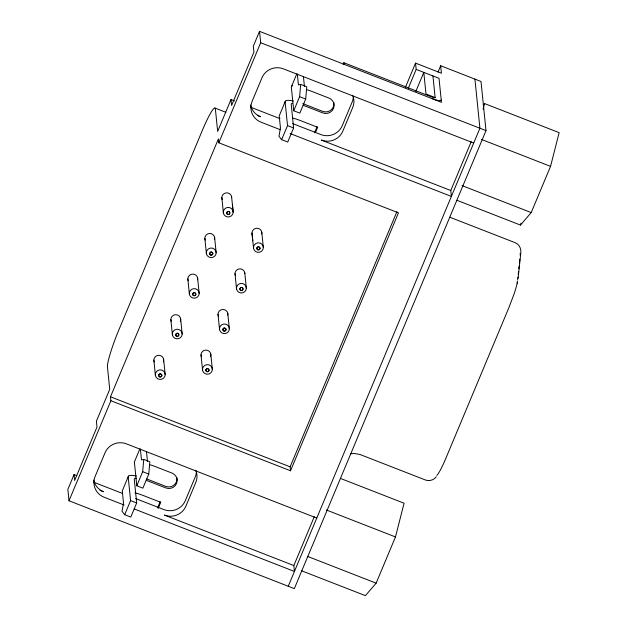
<?xml version="1.0" encoding="UTF-8"?>
<svg xmlns="http://www.w3.org/2000/svg" width="627" height="627" viewBox="0 0 627 627"><rect width="100%" height="100%" fill="white"/><g stroke="black" fill="none" stroke-linecap="round" stroke-linejoin="round"><path stroke-width="0.94" d="M136.788 485.784L142.682 471.7L143.748 459.411L149.837 461.786L148.771 474.075L142.878 488.159L136.788 485.784L134.397 462.201A23.019 4.891 22.7 0 1 134.648 461.339L139.805 449.018M293.726 110.76L299.62 96.683L300.686 84.394L306.775 86.769L305.71 99.058L299.816 113.134L293.726 110.76L291.336 87.184A23.019 4.891 22.7 0 1 292.629 85.742M517.62 280.057L517.918 277.22M518.223 274.383L518.521 271.546M518.827 268.717L519.125 265.879M519.422 263.042L519.83 259.264M518.121 278.231L520.833 252.712C521.264 248.7 519.242 244.256 515.331 242.759L449.865 217.232M516.413 286.327A24.665 2.767 -68.7 0 0 517.142 283.294L517.393 281.766M517.142 283.294L517.385 281.821M483.119 109.184L484.546 103.557L559.143 132.65L550.553 166.367L531.218 212.584L520.465 225.077L456.785 200.248M301.705 570.821L365.392 595.65L376.137 583.157L395.48 536.939L404.07 503.222L340.39 478.393M520.465 225.077L520.943 223.204M76.776 475.619L74.057 474.553L67.857 489.381L69.009 500.777L294.329 588.635L486.003 130.612L481.011 81.486L440.671 65.749L438.022 72.074M234.623 100.947L230.995 99.536L217.663 131.404L215.382 109.004A32.886 3.684 -68.7 0 0 202.176 130.792L119.059 329.418A32.886 3.684 -68.7 0 0 107.452 366.92L109.725 389.32L96.386 421.195L96.989 427.089L74.652 480.454L74.057 474.553M440.671 65.749L441.432 73.218L415.544 63.123L416.187 69.417L439.025 78.32L441.455 102.295L259.531 31.35L253.324 46.171L253.927 52.065L231.598 105.43L230.995 99.536M110.485 396.789L218.415 138.873L218.815 142.799L398.458 212.851L290.528 470.775L110.885 400.724L110.485 396.789L290.129 466.841L290.528 470.775M69.009 500.777L110.885 400.724M218.815 142.799L260.691 42.746L259.531 31.35M128.449 476.159L122.555 490.243A23.019 4.891 22.7 0 0 122.296 491.106L123.495 502.917L122.038 511.295L124.695 514.689L130.784 517.063L136.678 502.979L134.28 479.404A16.443 3.496 22.7 0 1 136.545 478.221M285.387 101.143L279.493 115.227A23.019 4.891 22.7 0 0 279.234 116.089L280.441 127.892L278.976 136.271L281.633 139.664L287.722 142.039L293.616 127.963L291.218 104.38A16.443 3.496 22.7 0 1 292.143 103.353M291.586 86.322L296.743 74.002M124.695 514.689L130.588 500.605L128.19 477.029A23.019 4.891 22.7 0 1 136.49 475.995M281.633 139.664L287.527 125.588L285.128 102.005A23.019 4.891 22.7 0 1 293.428 100.971M157.651 507.705L160.198 501.616M314.55 132.783L317.129 126.607M343.134 64.463L343.862 62.724L432.16 97.161A3.292 0.698 22.7 0 0 435.13 97.561L432.936 75.945M158.176 508.403L160.724 502.313L143.215 495.487A16.443 3.496 22.7 0 0 134.946 492.877M315.444 132.587L317.662 127.297L300.153 120.47A16.443 3.496 22.7 0 0 292.746 118.064M405.371 87.443L415.544 63.123M408.287 88.289L416.187 69.417M415.873 91.315L423.797 72.379L425.992 93.995L435.13 97.561M290.129 466.841L396.93 211.628M134.186 508.952L294.439 571.44L293.844 565.546L314.315 516.632M290.215 133.575L451.377 196.423L450.782 190.522L471.253 141.608M288.24 586.261L479.914 128.237L474.921 79.112M483.284 105.03L484.546 103.557M436.329 476.747C433.9 480 429.409 481.473 425.576 480.055L360.11 454.528L354.09 453.415L350.799 453.768M300.686 84.394L298.428 84.911L297.323 74.01M143.748 459.411L141.49 459.928L140.377 449.026M260.691 42.746L486.003 130.612M481.418 139.406L550.553 166.367M473.714 143.058L283.412 68.852A16.443 15.965 -5.8 0 0 261.984 77.732L252.062 101.456A16.443 15.965 -5.8 0 0 261.083 122.21L280.198 129.671M299.62 96.683L305.71 99.058M462.075 185.623L531.218 212.584M250.957 107.319L279.987 118.644M292.691 123.597L320.82 134.562A16.443 15.965 -5.8 0 0 342.248 125.674L352.17 101.958A16.443 15.965 -5.8 0 0 353.354 96.856M287.527 125.588L293.616 127.963M450.782 190.522L321.377 140.064A16.443 15.965 -5.8 0 0 342.804 131.176L352.727 107.46A16.443 15.965 -5.8 0 0 352.656 95.241M257.807 115.65L260.518 116.708A16.443 15.965 -5.8 0 1 250.588 105.03M215.03 108.071L225.947 112.327M326.338 509.978L395.48 536.939M316.768 518.074L126.474 443.869A16.443 15.965 -5.8 0 0 105.046 452.757L95.116 476.473A16.443 15.965 -5.8 0 0 104.137 497.235L124.17 505.041M142.682 471.7L148.771 474.075M307.904 556.549L376.137 583.157M94.019 482.335L122.14 493.308M135.753 498.614L163.882 509.579A16.443 15.965 -5.8 0 0 185.302 500.699L195.232 476.982A16.443 15.965 -5.8 0 0 196.447 471.104M130.588 500.605L136.678 502.979M293.844 565.546L164.439 515.081A16.443 15.965 -5.8 0 0 185.866 506.201L195.789 482.484A16.443 15.965 -5.8 0 0 195.718 470.258M99.967 490.322L103.58 491.733A16.443 15.965 -5.8 0 1 93.65 480.047M261.772 232.084L263.34 247.594A4.93 4.789 -5.8 0 1 255.902 251.709A4.93 4.789 -5.8 0 1 255.988 243.417A4.93 4.789 -5.8 0 1 263.34 247.594M252.093 233.973L253.567 248.511M244.773 272.706L246.34 288.208A4.93 4.789 -5.8 0 1 238.903 292.323A4.93 4.789 -5.8 0 1 238.989 284.031A4.93 4.789 -5.8 0 1 246.34 288.208M231.598 196.698L233.079 211.244M236.567 289.133L235 273.623M223.4 213.125L221.833 197.623M227.781 313.32L229.349 328.822A4.93 4.789 -5.8 0 1 221.903 332.937A4.93 4.789 -5.8 0 1 221.989 324.645A4.93 4.789 -5.8 0 1 229.349 328.822M214.606 237.32L216.174 252.822A4.93 4.789 -5.8 0 1 208.736 256.937A4.93 4.789 -5.8 0 1 208.815 248.645A4.93 4.789 -5.8 0 1 216.174 252.822M219.575 329.747L218.008 314.245M206.401 253.739L204.833 238.236M210.782 353.934L212.349 369.436A4.93 4.789 -5.8 0 1 204.911 373.559A4.93 4.789 -5.8 0 1 204.998 365.259A4.93 4.789 -5.8 0 1 212.349 369.436M197.607 277.933L199.174 293.436A4.93 4.789 -5.8 0 1 191.737 297.551A4.93 4.789 -5.8 0 1 191.823 289.259A4.93 4.789 -5.8 0 1 199.174 293.436M202.576 370.361L201.008 354.858M189.401 294.361L187.834 278.858M180.615 318.547L182.183 334.05A4.93 4.789 -5.8 0 1 174.737 338.172A4.93 4.789 -5.8 0 1 174.823 329.873A4.93 4.789 -5.8 0 1 182.183 334.05M172.409 334.975L170.842 319.472M163.616 359.161L165.183 374.664A4.93 4.789 -5.8 0 1 157.745 378.786A4.93 4.789 -5.8 0 1 157.832 370.486A4.93 4.789 -5.8 0 1 165.183 374.664M155.41 375.589L153.842 360.086M343.862 62.724L344.027 64.299M303.405 76.384L304.424 86.377M146.467 451.401L147.486 461.394M251.999 233.009L252.759 240.76M232.413 204.457L233.166 212.208A4.93 4.789 -5.8 0 1 225.728 216.323A4.93 4.789 -5.8 0 1 225.814 208.031A4.93 4.789 -5.8 0 1 233.166 212.208M252.383 234.913A4.93 4.789 -5.8 0 1 256.451 228.267A4.93 4.789 -5.8 0 1 261.757 233.973M235.391 275.527A4.93 4.789 -5.8 0 1 238.981 268.952A4.93 4.789 -5.8 0 1 244.867 273.662M218.392 316.141A4.93 4.789 -5.8 0 1 222.46 309.495A4.93 4.789 -5.8 0 1 227.766 315.201M201.392 356.763A4.93 4.789 -5.8 0 1 205.915 350.085A4.93 4.789 -5.8 0 1 210.507 356.653M222.217 199.527A4.93 4.789 -5.8 0 1 225.806 192.951A4.93 4.789 -5.8 0 1 231.692 197.662M205.217 240.141A4.93 4.789 -5.8 0 1 209.285 233.495A4.93 4.789 -5.8 0 1 214.591 239.2M154.226 361.991A4.93 4.789 -5.8 0 1 158.749 355.313A4.93 4.789 -5.8 0 1 163.341 361.881M171.226 321.377A4.93 4.789 -5.8 0 1 175.74 314.699A4.93 4.789 -5.8 0 1 180.341 321.267M188.225 280.755A4.93 4.789 -5.8 0 1 192.285 274.109A4.93 4.789 -5.8 0 1 197.599 279.814M441.22 99.936A9.867 2.1 22.7 0 1 432.324 98.729M333.799 102.366A8.222 7.979 -5.8 0 1 322.631 111.347L305.89 104.819A23.019 4.891 22.7 0 0 302.778 103.659M306.674 89.653A16.443 3.496 22.7 0 1 312.246 91.566L328.995 98.094A8.222 7.979 -5.8 0 1 333.509 108.471A8.222 7.979 -5.8 0 1 322.795 112.915L306.047 106.386A16.443 3.496 22.7 0 0 303.28 105.375M176.861 477.382A8.222 7.979 -5.8 0 1 165.693 486.364L148.944 479.835A23.019 4.891 22.7 0 0 146.616 478.957M146.342 480.392A16.443 3.496 22.7 0 1 149.108 481.411L165.849 487.939A8.222 7.979 -5.8 0 0 176.563 483.495A8.222 7.979 -5.8 0 0 172.057 473.111L155.308 466.582A16.443 3.496 22.7 0 0 149.735 464.678M520.073 253.488A24.665 2.767 -68.7 0 1 520.23 255.479M438.124 473.816A24.665 2.767 -68.7 0 0 445.844 458.337L508.85 307.771L513.928 294.392A24.665 2.767 -68.7 0 0 516.217 287.033M437.732 474.341A24.665 2.767 -68.7 0 1 436.792 475.297M158.725 375.118C158.764 379.554 164.729 374.711 160.347 373.833C158.474 373.716 158.059 376.702 159.995 376.999C164.164 377.133 160.253 371.302 158.725 375.118M175.717 334.505C175.764 338.941 181.728 334.097 177.347 333.219C175.474 333.102 175.058 336.08 176.994 336.378C181.164 336.519 177.245 330.688 175.717 334.505M192.716 293.891C192.755 298.327 198.728 293.483 194.339 292.605C192.465 292.488 192.05 295.466 193.994 295.764C198.156 295.905 194.245 290.074 192.716 293.891M205.891 369.891C205.93 374.327 211.902 369.483 207.513 368.605C205.64 368.488 205.225 371.474 207.169 371.764C211.33 371.905 207.419 366.074 205.891 369.891M209.708 253.269C209.755 257.713 215.719 252.861 211.338 251.991C209.465 251.874 209.05 254.852 210.985 255.15C215.155 255.291 211.236 249.452 209.708 253.269M222.883 329.277C222.93 333.713 228.894 328.869 224.513 327.992C222.64 327.874 222.224 330.852 224.16 331.15C228.33 331.291 224.411 325.46 222.883 329.277M226.708 212.655C226.747 217.099 232.719 212.247 228.33 211.377C226.457 211.26 226.041 214.238 227.985 214.536C232.155 214.677 228.236 208.838 226.708 212.655M239.882 288.655C239.922 293.099 245.894 288.248 241.505 287.378C239.632 287.26 239.216 290.238 241.16 290.536C245.322 290.677 241.411 284.838 239.882 288.655M256.882 248.041C256.921 252.485 262.885 247.634 258.504 246.764C256.631 246.646 256.216 249.624 258.152 249.922C262.321 250.063 258.41 244.224 256.882 248.041"/></g></svg>
